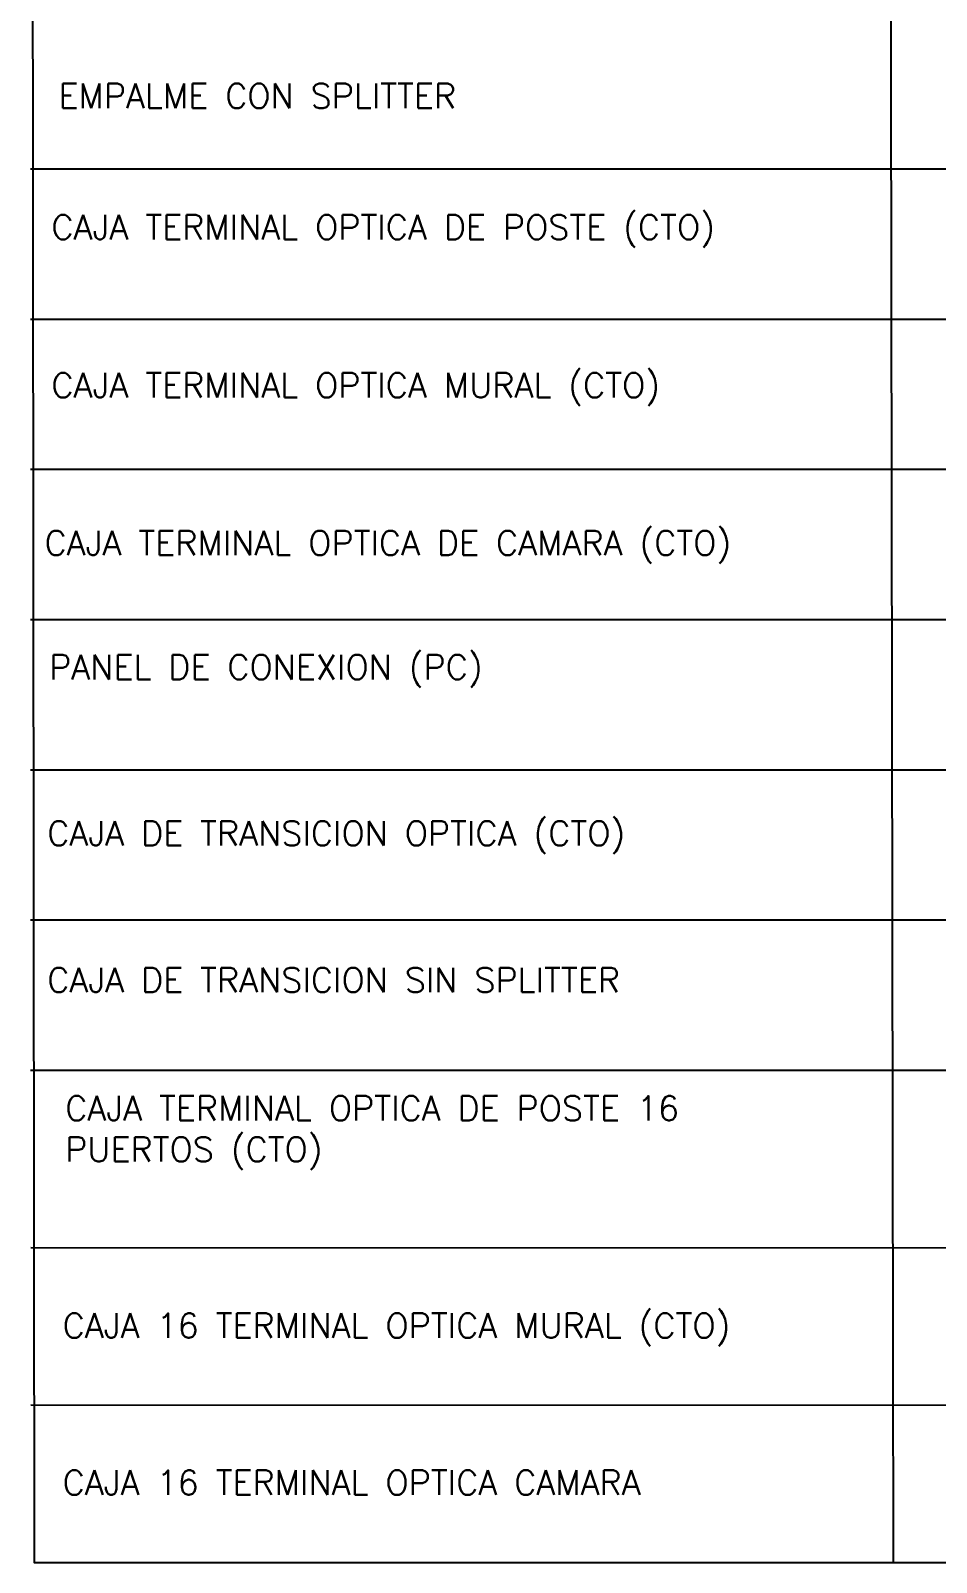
# Model space of a CAD drawing. Header units: inches. Extents: x -75.59 to -67.86, y 4.63 to 13.89.
# Drawn here: x -75.5870521 to -75.5868681, y 6.2714979 to 6.2718091 of the extents above; entities that cross this region are included whole.
import ezdxf
from ezdxf.enums import TextEntityAlignment as Align

# ---------------------------------------------------------------- set-up
doc = ezdxf.new("R2010")
doc.units = ezdxf.units.IN
doc.header["$MEASUREMENT"] = 0
doc.layers.add('CONVENCIONES', color=7, linetype='Continuous', lineweight=5)
doc.styles.add('romans', font='romans.shx', dxfattribs={"height": 0.5})

msp = doc.modelspace()

# ---------------------------------------------------------------- linework, layer by layer
msp.add_lwpolyline([(-75.58705187, 6.27197311), (-75.58705138, 6.27149789), (-75.58663613, 6.27149789), (-75.58663687, 6.27197311)], close=True)
for points in [[(-75.58687766, 6.27197311), (-75.58687691, 6.27149789)], [(-75.58705212, 6.271781), (-75.58663687, 6.271781)], [(-75.58705212, 6.27175048), (-75.58663687, 6.27175048)], [(-75.58705212, 6.27171996), (-75.58663687, 6.27171996)], [(-75.58705212, 6.27168944), (-75.58663687, 6.27168944)], [(-75.58705212, 6.27165893), (-75.58663687, 6.27165893)], [(-75.58705212, 6.27162841), (-75.58663687, 6.27162841)], [(-75.58705212, 6.27159789), (-75.58663687, 6.27159789)]]:
    msp.add_lwpolyline(points)
at = {"color": 0}
for points in [[(-75.5870521, 6.27156184), (-75.58663687, 6.27156182)], [(-75.5870521, 6.27152986), (-75.58663687, 6.27152985)]]:
    msp.add_lwpolyline(points, dxfattribs=at)

# ---------------------------------------------------------------- texts
at = {"color": 0, "style": 'romans'}
for s, p in [('EMPALME CON SPLITTER', (-75.58704646, 6.27179582)), ('CAJA TERMINAL OPTICA DE POSTE (CTO)', (-75.5870479, 6.27176916)), ('CAJA TERMINAL OPTICA MURAL (CTO)', (-75.5870479, 6.27173703)), ('CAJA TERMINAL OPTICA DE CAMARA (CTO)', (-75.5870493, 6.27170499)), ('PANEL DE CONEXION (PC)', (-75.58704837, 6.27167978)), ('CAJA DE TRANSICION OPTICA (CTO)', (-75.58704876, 6.271646)), ('CAJA DE TRANSICION SIN SPLITTER', (-75.58704876, 6.27161621))]:
    msp.add_text(s, height=0.000005, dxfattribs=at).set_placement(p, align=Align.MIDDLE_LEFT)
at = {"layer": 'CONVENCIONES', "style": 'romans'}
for s, p in [('CAJA 16 TERMINAL OPTICA MURAL (CTO)', (-75.58704561, 6.27154599)), ('CAJA 16 TERMINAL OPTICA CAMARA', (-75.58704561, 6.2715141))]:
    msp.add_text(s, height=0.000005, dxfattribs=at).set_placement(p, align=Align.MIDDLE_LEFT)
at = {"layer": 'CONVENCIONES', "insert": (-75.58704511, 6.27159264), "char_height": 0.000005, "attachment_point": 1, "style": 'romans'}
msp.add_mtext_dynamic_manual_height_columns('CAJA TERMINAL OPTICA DE POSTE 16 PUERTOS (CTO)', width=0.0001626818, gutter_width=0.00000763, heights=[0], dxfattribs=at)

doc.saveas('drawing.dxf')
